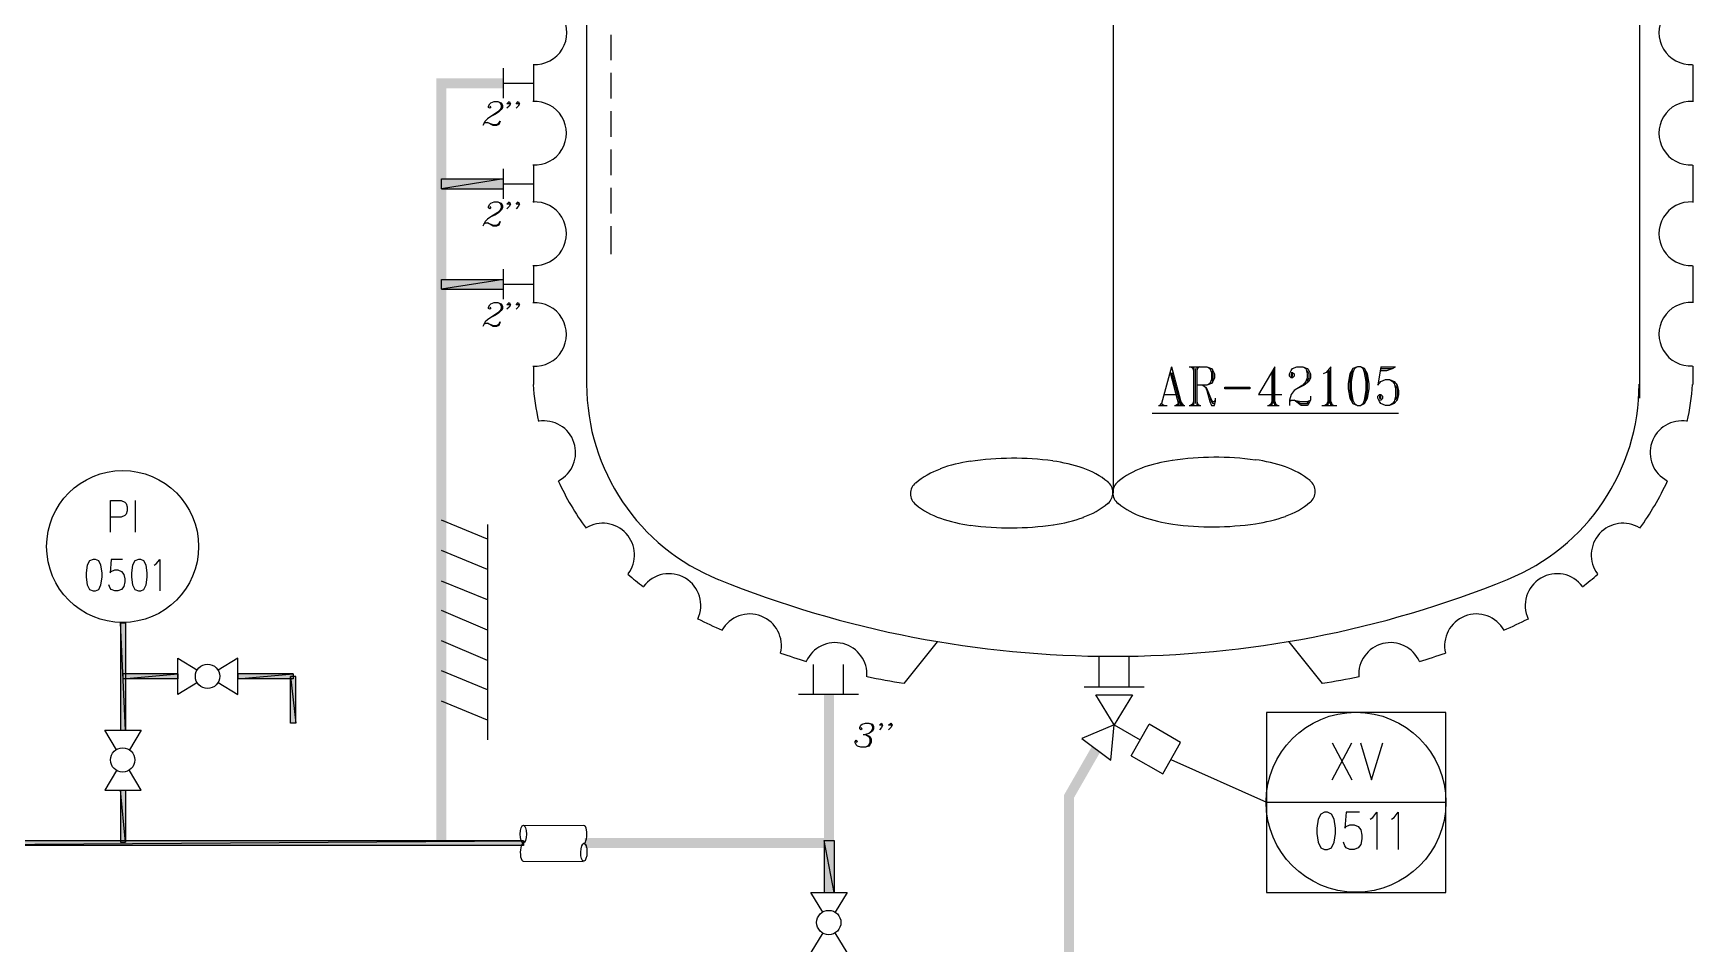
# Model space of a CAD drawing. Header units: inches. Extents: x 1 to 908, y 1 to 642.
# Drawn here: x 269.2 to 434.4, y 236.4 to 327 of the extents above; entities that cross this region are included whole.
import ezdxf

# ---------------------------------------------------------------- set-up
doc = ezdxf.new("R2010")
doc.units = ezdxf.units.IN
doc.header["$MEASUREMENT"] = 0
doc.layers.add('PDF_Geometry', color=7, linetype='Continuous')
doc.layers.add('PDF_Solid Fills', color=30, linetype='Continuous')

msp = doc.modelspace()

# ---------------------------------------------------------------- hatches: boundary and pattern name
at = {"layer": 'PDF_Solid Fills', "transparency": 33554559}
h = msp.add_hatch(color=40, dxfattribs=at)
h.paths.add_polyline_path([(309.35, 246.38), (310.36, 246.38), (309.35, 322.49)])
h.paths.add_polyline_path([(310.36, 246.38), (309.35, 322.49), (310.36, 321.52)])
h.paths.add_polyline_path([(309.35, 322.49), (310.36, 321.52), (316.05, 322.49)])
h.paths.add_polyline_path([(310.36, 321.52), (316.05, 322.49), (316.05, 321.52)])
h = msp.add_hatch(color=40, dxfattribs=at)
h.paths.add_polyline_path([(316.05, 311.52), (316.05, 312.49), (309.87, 311.52)])
h.paths.add_polyline_path([(316.05, 312.49), (309.87, 311.52), (309.87, 312.49)])
h = msp.add_hatch(color=40, dxfattribs=at)
h.paths.add_polyline_path([(316.05, 301.52), (316.05, 302.49), (309.87, 301.52)])
h.paths.add_polyline_path([(316.05, 302.49), (309.87, 301.52), (309.87, 302.49)])
h = msp.add_hatch(color=40, dxfattribs=at)
h.paths.add_polyline_path([(277.93, 257.64), (278.42, 257.64), (277.93, 268.32)])
h.paths.add_polyline_path([(278.42, 257.64), (277.93, 268.32), (278.42, 268.32)])
h = msp.add_hatch(color=40, dxfattribs=at)
h.paths.add_polyline_path([(278.16, 263.24), (278.16, 262.76), (283.63, 263.24)])
h.paths.add_polyline_path([(278.16, 262.76), (283.63, 263.24), (283.63, 262.76)])
h = msp.add_hatch(color=40, dxfattribs=at)
h.paths.add_polyline_path([(289.61, 263.24), (289.61, 262.76), (295.12, 263.24)])
h.paths.add_polyline_path([(289.61, 262.76), (295.12, 263.24), (295.12, 262.76)])
h = msp.add_hatch(color=40, dxfattribs=at)
h.paths.add_polyline_path([(295.37, 262.98), (294.86, 262.98), (295.37, 258.35)])
h.paths.add_polyline_path([(294.86, 262.98), (295.37, 258.35), (294.86, 258.35)])
h = msp.add_hatch(color=40, dxfattribs=at)
h.paths.add_polyline_path([(324.11, 246.9), (324.11, 245.9), (347.93, 246.9)])
h.paths.add_polyline_path([(324.11, 245.9), (347.93, 246.9), (348.93, 245.9)])
h.paths.add_polyline_path([(347.93, 246.9), (348.93, 245.9), (347.93, 261.23)])
h.paths.add_polyline_path([(348.93, 245.9), (347.93, 261.23), (348.93, 261.23)])
h = msp.add_hatch(color=256, dxfattribs=at)
h.paths.add_polyline_path([(375.43, 255.51), (374.56, 255.99), (372.81, 250.94)])
h.paths.add_polyline_path([(374.56, 255.99), (372.81, 250.94), (371.81, 251.2)])
h.paths.add_polyline_path([(372.81, 250.94), (371.81, 251.2), (372.81, 230.17)])
h.paths.add_polyline_path([(371.81, 251.2), (372.81, 230.17), (371.81, 230.17)])
h = msp.add_hatch(color=40, dxfattribs=at)
h.paths.add_polyline_path([(277.93, 246.51), (278.42, 246.51), (277.93, 251.66)])
h.paths.add_polyline_path([(278.42, 246.51), (277.93, 251.66), (278.42, 251.66)])
h = msp.add_hatch(color=40, dxfattribs=at)
h.paths.add_polyline_path([(249.94, 246.64), (249.94, 246.15), (318.03, 246.64)])
h.paths.add_polyline_path([(249.94, 246.15), (318.03, 246.64), (318.03, 246.15)])
h = msp.add_hatch(color=40, dxfattribs=at)
h.paths.add_polyline_path([(347.93, 241.49), (348.93, 241.49), (347.93, 246.67)])
h.paths.add_polyline_path([(348.93, 241.49), (347.93, 246.67), (348.93, 246.67)])

# ---------------------------------------------------------------- linework, layer by layer
at = {"layer": 'PDF_Geometry', "color": 120, "lineweight": 25}
for points in [[(324.31, 375.47), (324.31, 292.04)], [(429.06, 375.47), (429.06, 290.68)], [(376.7, 341.04), (376.7, 281.27)], [(326.7, 326.83), (326.7, 324.31)], [(319.03, 323.85), (319.03, 320.16)], [(434.36, 323.85), (434.36, 320.16)], [(316.05, 320.52), (316.05, 323.5)], [(316.05, 322.01), (319.03, 322.01)], [(326.7, 323.04), (326.7, 320.49)], [(326.7, 319.22), (326.7, 316.67)], [(326.7, 315.41), (326.7, 312.88)], [(319.03, 313.85), (319.03, 310.16)], [(434.36, 313.85), (434.36, 310.16)], [(316.05, 310.52), (316.05, 313.5)], [(316.05, 312.01), (319.03, 312.01)], [(326.7, 311.59), (326.7, 309.06)], [(326.7, 307.8), (326.7, 304.99)], [(319.03, 303.85), (319.03, 300.16)], [(434.36, 303.85), (434.36, 300.16)], [(316.05, 300.52), (316.05, 303.5)], [(316.05, 302.01), (319.03, 302.01)], [(319.03, 293.85), (319.03, 292.04)], [(434.36, 293.85), (434.36, 292.04)], [(359.19, 266.44), (355.86, 262.27)], [(394.17, 266.44), (397.5, 262.27)]]:
    msp.add_lwpolyline(points, dxfattribs=at)
at = {"layer": 'PDF_Geometry', "lineweight": 25}
for points in [[(314.66, 319.74), (314.79, 319.61), (314.66, 319.52), (314.53, 319.61), (314.53, 319.74), (314.66, 319.97), (314.79, 320.07), (315.11, 320.2), (315.47, 320.2), (315.79, 320.07), (315.92, 319.84), (315.92, 319.61), (315.79, 319.39), (315.57, 319.16), (315.24, 318.93), (314.79, 318.71), (314.44, 318.48), (314.21, 318.25), (313.98, 317.8)], [(315.47, 320.2), (315.7, 320.07), (315.79, 319.84), (315.79, 319.61), (315.7, 319.39), (315.47, 319.16), (314.79, 318.71)], [(316.73, 319.97), (316.38, 319.97), (316.6, 320.2), (316.73, 319.97), (316.6, 319.74), (316.38, 319.52)], [(317.64, 319.97), (317.28, 319.97), (317.51, 320.2), (317.64, 319.97), (317.51, 319.74), (317.28, 319.52)], [(314.08, 318.03), (314.21, 318.12), (314.44, 318.12), (315.02, 317.9), (315.34, 317.9), (315.57, 318.03), (315.7, 318.25), (315.57, 317.9), (315.34, 317.8), (315.02, 317.8), (314.44, 318.12)], [(314.66, 309.74), (314.79, 309.61), (314.66, 309.52), (314.53, 309.61), (314.53, 309.74), (314.66, 309.97), (314.79, 310.07), (315.11, 310.2), (315.47, 310.2), (315.79, 310.07), (315.92, 309.84), (315.92, 309.61), (315.79, 309.39), (315.57, 309.16), (315.24, 308.93), (314.79, 308.71), (314.44, 308.48), (314.21, 308.25), (313.98, 307.8)], [(315.47, 310.2), (315.7, 310.07), (315.79, 309.84), (315.79, 309.61), (315.7, 309.39), (315.47, 309.16), (314.79, 308.71)], [(316.73, 309.97), (316.38, 309.97), (316.6, 310.2), (316.73, 309.97), (316.6, 309.74), (316.38, 309.52)], [(317.64, 309.97), (317.28, 309.97), (317.51, 310.2), (317.64, 309.97), (317.51, 309.74), (317.28, 309.52)], [(314.08, 308.03), (314.21, 308.12), (314.44, 308.12), (315.02, 307.9), (315.34, 307.9), (315.57, 308.03), (315.7, 308.25), (315.57, 307.9), (315.34, 307.8), (315.02, 307.8), (314.44, 308.12)], [(314.66, 299.74), (314.79, 299.61), (314.66, 299.52), (314.53, 299.61), (314.53, 299.74), (314.66, 299.97), (314.79, 300.07), (315.11, 300.2), (315.47, 300.2), (315.79, 300.07), (315.92, 299.84), (315.92, 299.61), (315.79, 299.39), (315.57, 299.16), (315.24, 298.93), (314.79, 298.71), (314.44, 298.48), (314.21, 298.26), (313.98, 297.8)], [(315.47, 300.2), (315.7, 300.07), (315.79, 299.84), (315.79, 299.61), (315.7, 299.39), (315.47, 299.16), (314.79, 298.71)], [(316.73, 299.97), (316.38, 299.97), (316.6, 300.2), (316.73, 299.97), (316.6, 299.74), (316.38, 299.52)], [(317.64, 299.97), (317.28, 299.97), (317.51, 300.2), (317.64, 299.97), (317.51, 299.74), (317.28, 299.52)], [(314.08, 298.03), (314.21, 298.13), (314.44, 298.13), (315.02, 297.9), (315.34, 297.9), (315.57, 298.03), (315.7, 298.26), (315.57, 297.9), (315.34, 297.8), (315.02, 297.8), (314.44, 298.13)], [(382.49, 293.79), (381.49, 290.13)], [(382.36, 293.24), (383.23, 289.94)], [(382.49, 293.79), (383.52, 289.94)], [(382.49, 293.24), (383.4, 289.94)], [(384.27, 293.79), (386.02, 293.79), (386.47, 293.63), (386.6, 293.43), (386.76, 293.08), (386.76, 292.69), (386.6, 292.33), (386.47, 292.14), (386.02, 291.98), (385.01, 291.98)], [(384.4, 293.79), (384.69, 293.63)], [(384.56, 293.79), (384.69, 293.43)], [(384.69, 293.79), (384.69, 289.94)], [(384.85, 293.63), (384.85, 290.13)], [(385.01, 293.79), (385.01, 289.94)], [(385.14, 293.79), (385.01, 293.43)], [(385.3, 293.79), (385.01, 293.63)], [(386.02, 293.79), (386.31, 293.63), (386.47, 293.24), (386.47, 292.53), (386.31, 292.14), (386.02, 291.98)], [(386.47, 293.43), (386.6, 293.08), (386.6, 292.69), (386.47, 292.33)], [(392.78, 289.94), (392.78, 293.79), (391.16, 291.04), (393.49, 291.04)], [(392.49, 293.24), (392.49, 289.94)], [(392.62, 293.43), (392.62, 290.13)], [(394.4, 293.24), (394.53, 293.24), (394.69, 293.08), (394.69, 292.88), (394.53, 292.69), (394.4, 292.69), (394.24, 292.88), (394.24, 293.08), (394.4, 293.43), (394.53, 293.63), (394.98, 293.79), (395.56, 293.79), (395.98, 293.63), (396.15, 293.43), (396.31, 293.08), (396.31, 292.69), (396.15, 292.33), (395.69, 291.98), (394.98, 291.59), (394.69, 291.43), (394.4, 291.04), (394.24, 290.49), (394.24, 289.94)], [(394.4, 293.08), (394.4, 292.88), (394.53, 292.88), (394.53, 293.08), (394.4, 293.08)], [(395.56, 293.79), (395.85, 293.63), (395.98, 293.08), (395.98, 292.69), (395.85, 292.33), (395.56, 291.98), (394.98, 291.59)], [(395.98, 293.43), (396.15, 293.08), (396.15, 292.69), (395.98, 292.33)], [(398.35, 289.94), (398.35, 293.79), (397.89, 293.24), (397.6, 293.08)], [(398.05, 293.43), (398.05, 289.94)], [(398.18, 293.43), (398.18, 290.13)], [(401, 293.79), (400.55, 293.63), (400.25, 293.08), (400.09, 292.14), (400.09, 291.59), (400.25, 290.68), (400.55, 290.13), (401, 289.94), (401.29, 289.94), (401.71, 290.13), (402, 290.68), (402.16, 291.59), (402.16, 292.14), (402, 293.08), (401.71, 293.63), (401.29, 293.79), (401, 293.79)], [(400.55, 293.43), (400.38, 293.08), (400.25, 292.33), (400.25, 291.43), (400.38, 290.68), (400.55, 290.33)], [(401, 293.79), (400.71, 293.63), (400.55, 293.24), (400.38, 292.33), (400.38, 291.43), (400.55, 290.49), (400.71, 290.13), (401, 289.94)], [(401.29, 289.94), (401.58, 290.13), (401.71, 290.49), (401.87, 291.43), (401.87, 292.33), (401.71, 293.24), (401.58, 293.63), (401.29, 293.79)], [(401.71, 290.33), (401.87, 290.68), (402, 291.43), (402, 292.33), (401.87, 293.08), (401.71, 293.43)], [(403.33, 293.79), (403.04, 291.98), (403.33, 292.33), (403.78, 292.53), (404.2, 292.53), (404.66, 292.33), (404.95, 291.98), (405.08, 291.43), (405.08, 291.04), (404.95, 290.49), (404.66, 290.13), (404.2, 289.94), (403.78, 289.94), (403.33, 290.13), (403.2, 290.33), (403.04, 290.68), (403.04, 290.88), (403.2, 291.04), (403.33, 291.04), (403.49, 290.88), (403.49, 290.68), (403.33, 290.49), (403.2, 290.49)], [(403.33, 293.79), (404.79, 293.79)], [(403.33, 293.43), (403.91, 293.43), (404.49, 293.63), (404.79, 293.79)], [(403.33, 293.63), (404.49, 293.63)], [(404.2, 292.53), (404.49, 292.33), (404.66, 292.14), (404.79, 291.59), (404.79, 290.88), (404.66, 290.33), (404.49, 290.13), (404.2, 289.94)], [(381.78, 291.04), (383.1, 291.04)], [(385.6, 291.98), (385.89, 291.78), (386.02, 291.43), (386.31, 290.33), (386.47, 289.94), (386.76, 289.94), (386.89, 290.33), (386.89, 290.68)], [(385.89, 291.78), (386.02, 291.59), (386.47, 290.49), (386.6, 290.33), (386.76, 290.33), (386.89, 290.49)], [(386.31, 290.68), (386.47, 290.33), (386.6, 290.13), (386.76, 290.13)], [(390.29, 291.59), (387.8, 291.59), (387.8, 291.78), (390.29, 291.78), (390.29, 291.59)], [(396.31, 290.88), (396.31, 290.49), (396.15, 290.13), (395.98, 289.94), (395.4, 289.94), (394.69, 290.49), (395.4, 290.13), (395.98, 290.13), (396.15, 290.33)], [(403.2, 290.88), (403.2, 290.68), (403.33, 290.68), (403.33, 290.88), (403.2, 290.88)], [(404.79, 291.98), (404.95, 291.59), (404.95, 290.88), (404.79, 290.49)], [(380.58, 289.19), (405.08, 289.19)], [(381.19, 289.94), (382.07, 289.94)], [(381.32, 289.94), (381.49, 290.13), (381.78, 289.94)], [(382.81, 289.94), (383.82, 289.94)], [(383.23, 290.13), (382.94, 289.94)], [(383.23, 290.33), (383.1, 289.94)], [(383.4, 290.33), (383.69, 289.94)], [(384.27, 289.94), (385.43, 289.94)], [(384.69, 290.13), (384.4, 289.94)], [(384.69, 290.33), (384.56, 289.94)], [(385.01, 290.33), (385.14, 289.94)], [(385.01, 290.13), (385.3, 289.94)], [(392.04, 289.94), (393.2, 289.94)], [(392.49, 290.13), (392.2, 289.94)], [(392.49, 290.33), (392.33, 289.94)], [(392.78, 290.33), (392.91, 289.94)], [(392.78, 290.13), (393.07, 289.94)], [(394.24, 290.33), (394.4, 290.49), (394.69, 290.49), (395.4, 290.33), (395.98, 290.33), (396.31, 290.49)], [(397.47, 289.94), (398.93, 289.94)], [(398.05, 290.13), (397.76, 289.94)], [(398.05, 290.33), (397.89, 289.94)], [(398.35, 290.33), (398.51, 289.94)], [(398.35, 290.13), (398.64, 289.94)], [(276.93, 277.35), (276.93, 280.49), (278, 280.49), (278.35, 280.33), (278.48, 280.2), (278.61, 279.87), (278.61, 279.45), (278.48, 279.13), (278.35, 279), (278, 278.84), (276.93, 278.84)], [(279.42, 277.35), (279.42, 280.49)], [(314.44, 276.64), (309.87, 278.52)], [(314.44, 278.09), (314.44, 256.67)], [(275.21, 274.63), (274.86, 274.5), (274.63, 274.05), (274.53, 273.31), (274.53, 272.85), (274.63, 272.11), (274.86, 271.65), (275.21, 271.49), (275.44, 271.49), (275.76, 271.65), (275.99, 272.11), (276.12, 272.85), (276.12, 273.31), (275.99, 274.05), (275.76, 274.5), (275.44, 274.63), (275.21, 274.63)], [(278.13, 274.63), (276.99, 274.63), (276.9, 273.31), (276.99, 273.43), (277.35, 273.6), (277.67, 273.6), (278.03, 273.43), (278.26, 273.14), (278.35, 272.69), (278.35, 272.4), (278.26, 271.95), (278.03, 271.65), (277.67, 271.49), (277.35, 271.49), (276.99, 271.65), (276.9, 271.78), (276.77, 272.11)], [(279.71, 274.63), (279.36, 274.5), (279.13, 274.05), (279.03, 273.31), (279.03, 272.85), (279.13, 272.11), (279.36, 271.65), (279.71, 271.49), (279.94, 271.49), (280.26, 271.65), (280.49, 272.11), (280.59, 272.85), (280.59, 273.31), (280.49, 274.05), (280.26, 274.5), (279.94, 274.63), (279.71, 274.63)], [(281.27, 274.05), (281.49, 274.18), (281.85, 274.63), (281.85, 271.49)], [(314.44, 273.63), (309.87, 275.51)], [(314.44, 270.62), (309.87, 272.46)], [(314.44, 267.58), (309.87, 269.55)], [(314.44, 264.57), (309.87, 266.54)], [(285.6, 262.37), (283.63, 261.2), (283.63, 264.79), (285.6, 263.6)], [(287.64, 262.37), (289.61, 261.2), (289.61, 264.79), (287.64, 263.6)], [(375.31, 261.95), (375.31, 264.92)], [(378.28, 261.95), (378.28, 264.92)], [(314.44, 261.66), (309.87, 263.53)], [(346.89, 261.23), (346.89, 264.18)], [(349.87, 261.23), (349.87, 264.18)], [(345.4, 261.23), (348.38, 261.23)], [(348.38, 261.23), (351.36, 261.23)], [(376.79, 258.16), (373.56, 256.8), (376.47, 254.67), (376.79, 258.16), (374.98, 261.17), (378.61, 261.17), (376.79, 258.16)], [(373.82, 261.95), (376.79, 261.95)], [(376.79, 261.95), (379.77, 261.95)], [(314.44, 258.65), (309.87, 260.52)], [(277.54, 255.67), (276.38, 257.64), (279.97, 257.64), (278.81, 255.67)], [(351.58, 257.9), (351.71, 257.77), (351.58, 257.68), (351.49, 257.77), (351.49, 257.9), (351.58, 258.13), (351.71, 258.23), (352.04, 258.35), (352.39, 258.35), (352.75, 258.23), (352.85, 258), (352.85, 257.77), (352.75, 257.55), (352.39, 257.32), (352.04, 257.22)], [(352.39, 258.35), (352.62, 258.23), (352.75, 258), (352.75, 257.77), (352.62, 257.55), (352.39, 257.32)], [(353.75, 258.13), (353.43, 258.13), (353.66, 258.35), (353.75, 258.13), (353.66, 257.9), (353.43, 257.68)], [(354.69, 258.13), (354.34, 258.13), (354.56, 258.35), (354.69, 258.13), (354.56, 257.9), (354.34, 257.68)], [(376.79, 258.16), (379.38, 256.67)], [(378.48, 255.09), (380.29, 258.23)], [(381.62, 253.31), (383.4, 256.41), (380.29, 258.23)], [(351.81, 257.22), (352.04, 257.22), (352.39, 257.09), (352.49, 257), (352.62, 256.77), (352.62, 256.41), (352.49, 256.19), (352.39, 256.06), (352.04, 255.96), (351.58, 255.96), (351.26, 256.06), (351.13, 256.19), (351.03, 256.41), (351.03, 256.51), (351.13, 256.64), (351.26, 256.51), (351.13, 256.41)], [(352.04, 257.22), (352.26, 257.09), (352.39, 257), (352.49, 256.77), (352.49, 256.41), (352.39, 256.19), (352.26, 256.06), (352.04, 255.96)], [(398.48, 252.69), (400.45, 256.38)], [(398.48, 256.38), (400.45, 252.69)], [(401.29, 256.38), (402.39, 252.69), (403.52, 256.38)], [(378.48, 255.09), (381.62, 253.31)], [(277.54, 253.63), (276.38, 251.66), (279.97, 251.66), (278.81, 253.63)], [(397.73, 249.49), (397.34, 249.29), (397.08, 248.78), (396.95, 247.9), (396.95, 247.35), (397.08, 246.48), (397.34, 245.93), (397.73, 245.77), (398.02, 245.77), (398.41, 245.93), (398.67, 246.48), (398.8, 247.35), (398.8, 247.9), (398.67, 248.78), (398.41, 249.29), (398.02, 249.49), (397.73, 249.49)], [(401.19, 249.49), (399.87, 249.49), (399.74, 247.9), (399.87, 248.06), (400.25, 248.23), (400.68, 248.23), (401.06, 248.06), (401.32, 247.71), (401.45, 247.19), (401.45, 246.83), (401.32, 246.28), (401.06, 245.93), (400.68, 245.77), (400.25, 245.77), (399.87, 245.93), (399.74, 246.12), (399.61, 246.48)], [(402.26, 248.78), (402.52, 248.94), (402.91, 249.49), (402.91, 245.77)], [(404.4, 248.78), (404.66, 248.94), (405.04, 249.49), (405.04, 245.77)], [(318.06, 248.19), (324.05, 248.16)], [(318.03, 244.6), (324.01, 244.57)], [(347.8, 239.52), (346.6, 241.49), (350.23, 241.49), (349.03, 239.52)], [(347.8, 237.48), (346.6, 235.51), (350.23, 235.51), (349.03, 237.48)]]:
    msp.add_lwpolyline(points, dxfattribs=at)
at = {"layer": 'PDF_Geometry', "color": 40, "lineweight": -3}
for points in [[(316.05, 311.52), (316.05, 312.49), (309.87, 311.52), (316.05, 311.52)], [(316.05, 312.49), (309.87, 311.52), (309.87, 312.49), (316.05, 312.49)], [(316.05, 301.52), (316.05, 302.49), (309.87, 301.52), (316.05, 301.52)], [(316.05, 302.49), (309.87, 301.52), (309.87, 302.49), (316.05, 302.49)], [(277.93, 257.64), (278.42, 257.64), (277.93, 268.32), (277.93, 257.64)], [(278.42, 257.64), (277.93, 268.32), (278.42, 268.32), (278.42, 257.64)], [(278.16, 263.24), (278.16, 262.76), (283.63, 263.24), (278.16, 263.24)], [(278.16, 262.76), (283.63, 263.24), (283.63, 262.76), (278.16, 262.76)], [(289.61, 263.24), (289.61, 262.76), (295.12, 263.24), (289.61, 263.24)], [(289.61, 262.76), (295.12, 263.24), (295.12, 262.76), (289.61, 262.76)], [(295.37, 262.98), (294.86, 262.98), (295.37, 258.35), (295.37, 262.98)], [(294.86, 262.98), (295.37, 258.35), (294.86, 258.35), (294.86, 262.98)], [(277.93, 246.51), (278.42, 246.51), (277.93, 251.66), (277.93, 246.51)], [(278.42, 246.51), (277.93, 251.66), (278.42, 251.66), (278.42, 246.51)], [(249.94, 246.64), (249.94, 246.15), (318.03, 246.64), (249.94, 246.64)], [(249.94, 246.15), (318.03, 246.64), (318.03, 246.15), (249.94, 246.15)], [(347.93, 241.49), (348.93, 241.49), (347.93, 246.67), (347.93, 241.49)], [(348.93, 241.49), (347.93, 246.67), (348.93, 246.67), (348.93, 241.49)]]:
    msp.add_lwpolyline(points, dxfattribs=at)
at = {"layer": 'PDF_Geometry', "color": 1, "lineweight": 25}
for points in [[(391.94, 259.39), (391.94, 241.49), (409.8, 241.49), (409.8, 259.39), (391.94, 259.39)], [(382.42, 254.73), (391.94, 250.46)], [(391.94, 250.46), (409.8, 250.46)]]:
    msp.add_lwpolyline(points, dxfattribs=at)
for centre, radius in [((278.14, 275.91), 7.56), ((400.85, 250.47), 8.95)]:
    msp.add_circle(centre, radius, dxfattribs=at)
at = {"layer": 'PDF_Geometry', "lineweight": 25}
for centre in [(286.59, 263), (278.14, 254.68), (348.4, 238.5)]:
    msp.add_circle(centre, 1.21, dxfattribs=at)
at = {"layer": 'PDF_Geometry', "color": 120, "lineweight": 25}
for centre, radius, start, end in [((346.91, 294.19), 28.01, 184.4056, 192.0462), ((345.26, 292.06), 20.95, 179.9973, 247.9861), ((408.07, 292.06), 20.95, 292.0139, 0.0027), ((406.42, 294.19), 28.01, 347.9538, 355.5944), ((320.05, 285.26), 3.16, 297.5006, 99.3583), ((433.28, 285.26), 3.16, 80.6417, 242.4994), ((364.87, 268.31), 16.26, 98.4427, 109.3194), ((366.75, 255.52), 29.17, 90.3295, 98.4433), ((366.75, 255.53), 29.17, 82.2157, 90.3298), ((368.49, 268.31), 16.26, 71.3385, 82.2172), ((384.96, 268.4), 16.26, 98.4427, 109.3194), ((386.87, 255.62), 29.17, 90.3295, 98.4433), ((386.87, 255.62), 29.17, 82.2157, 90.3298), ((388.62, 268.44), 16.26, 71.3385, 82.2172), ((346.91, 294.19), 28.01, 204.8179, 216.0078), ((362.05, 276.27), 7.78, 109.3196, 130.0496), ((371.21, 276.33), 7.78, 50.609, 71.3398), ((375.26, 281.28), 1.41, 0.3305, 50.6071), ((378.07, 281.28), 1.41, 130.0478, 180.3307), ((382.18, 276.4), 7.78, 109.3189, 130.0506), ((391.34, 276.46), 7.78, 50.609, 71.3398), ((395.38, 281.38), 1.41, 0.3305, 50.6071), ((406.42, 294.19), 28.01, 323.9922, 335.1821), ((357.94, 281.18), 1.41, 130.0478, 180.3307), ((357.94, 281.18), 1.41, 180.3305, 230.6071), ((375.26, 281.28), 1.41, 310.0478, 0.3307), ((378.07, 281.28), 1.41, 180.3305, 230.6071), ((395.38, 281.38), 1.41, 310.0478, 0.3307), ((361.99, 286.1), 7.78, 230.609, 251.3398), ((371.15, 286.17), 7.78, 289.3189, 310.0506), ((382.12, 286.23), 7.78, 230.609, 251.3398), ((391.27, 286.27), 7.78, 289.3196, 310.0496), ((325.91, 275.07), 3.16, 323.3247, 121.3633), ((364.71, 294.13), 16.26, 251.3385, 262.2172), ((366.45, 306.94), 29.17, 262.2157, 270.3298), ((366.45, 306.94), 29.17, 270.3295, 278.4433), ((368.36, 294.16), 16.26, 278.4427, 289.3194), ((384.83, 294.26), 16.26, 251.3385, 262.2172), ((386.58, 307.04), 29.17, 262.2157, 270.3298), ((386.58, 307.04), 29.17, 270.3295, 278.4433), ((388.46, 294.26), 16.26, 278.4427, 289.3194), ((427.42, 275.07), 3.16, 58.6367, 216.6753), ((346.91, 294.2), 28.01, 228.6852, 232.7332), ((332.51, 270.05), 3.16, 334.6177, 143.5565), ((376.68, 369.72), 104.73, 247.9831, 292.0169), ((420.85, 270.05), 3.16, 36.4435, 205.3823), ((406.41, 294.21), 28.02, 307.2672, 311.3133), ((340.53, 266.04), 3.16, 346.3788, 150.8788), ((412.83, 266.04), 3.16, 29.1212, 193.6212), ((366.63, 332.73), 71.24, 243.9624, 246.1203), ((386.73, 332.73), 71.24, 293.8797, 296.0376), ((349.04, 263.19), 3.16, 355.7669, 155.8936), ((404.28, 263.19), 3.16, 24.1064, 184.2331), ((366.61, 332.69), 71.2, 251.1414, 253.3336), ((386.75, 332.69), 71.2, 286.6664, 288.8586), ((366.62, 332.75), 71.25, 258.3284, 261.3038), ((386.74, 332.75), 71.25, 278.6962, 281.6716)]:
    msp.add_arc(centre, radius, start, end, dxfattribs=at)
for centre, start_param, end_param in [((319.18, 327.04), 3.080379, 6.344399), ((434.15, 327.04), 6.221972, 9.485991), ((319.14, 317.04), 3.080379, 6.344399), ((434.15, 317.04), 6.221972, 9.485991), ((319.14, 307.04), 3.080379, 6.344399), ((434.15, 307.04), 6.221972, 9.485991), ((319.14, 297.01), 3.080379, 6.344399), ((434.15, 297.04), 6.221972, 9.485991)]:
    msp.add_ellipse(centre, major_axis=(0, 3.16), ratio=0.999962, start_param=start_param, end_param=end_param, dxfattribs=at)
at = {"layer": 'PDF_Geometry', "lineweight": 25}
for centre in [(318.01, 247.3), (324.03, 245.49)]:
    msp.add_ellipse(centre, major_axis=(0.005, 0.89), ratio=0.34547, dxfattribs=at)
for centre, start_param, end_param in [((324.03, 247.27), 3.140799, 6.283983), ((318.01, 245.49), 6.282392, 9.425575)]:
    msp.add_ellipse(centre, major_axis=(0.005, 0.89), ratio=0.345211, start_param=start_param, end_param=end_param, dxfattribs=at)

doc.saveas('drawing.dxf')
